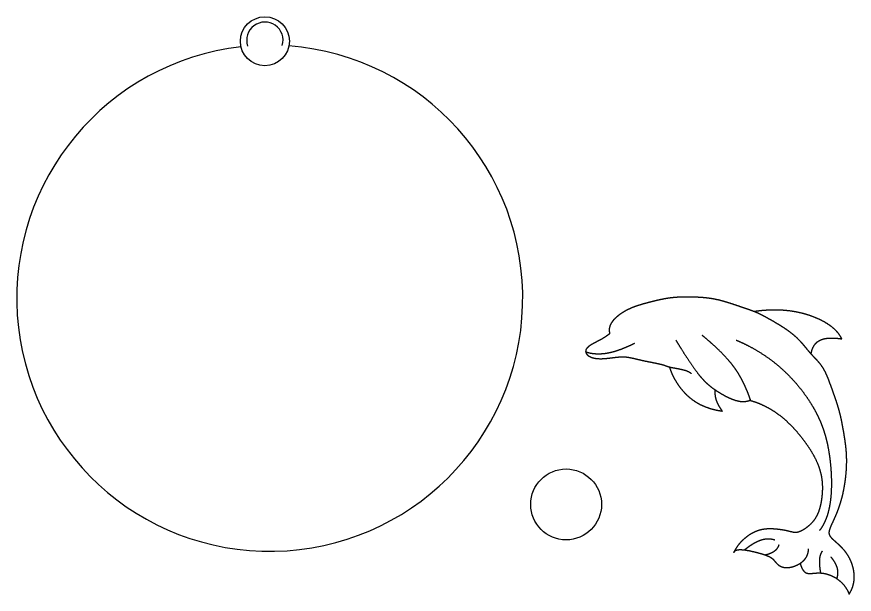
# Model space of a CAD drawing. Header units: millimetres. Extents: x 0 to 63, y 0 to 85.
# Drawn here: x 3.6 to 63, y 44 to 85 of the extents above; entities that cross this region are included whole.
import ezdxf

# ---------------------------------------------------------------- set-up
doc = ezdxf.new("R2010")
doc.units = ezdxf.units.MM
doc.header["$MEASUREMENT"] = 0
doc.layers.add('saisyu v3_Sketch2', color=7, linetype='Continuous')

msp = doc.modelspace()

# ---------------------------------------------------------------- linework, layer by layer
at = {"layer": 'saisyu v3_Sketch2'}
for centre, radius in [((21.195, 83.273), 1.738), ((42.582, 50.395), 2.515)]:
    msp.add_circle(centre, radius, dxfattribs=at)
for centre, radius, start, end in [((21.195, 83.343), 1.293, 343.30542, 198.86153), ((21.541, 65.031), 17.962, 96.51563, 85.65958)]:
    msp.add_arc(centre, radius, start, end, dxfattribs=at)
for points in [[(62.677, 44.019), (62.706, 44.067), (62.763, 44.162), (62.839, 44.308), (62.921, 44.507), (62.993, 44.763), (63.034, 45.025), (63.045, 45.292), (63.026, 45.561), (62.981, 45.83), (62.91, 46.095), (62.815, 46.35), (62.7, 46.592), (62.567, 46.819), (62.418, 47.03), (62.255, 47.225), (62.081, 47.405), (61.904, 47.571), (61.728, 47.727), (61.567, 47.871), (61.43, 48.006), (61.328, 48.135), (61.27, 48.264), (61.255, 48.403), (61.282, 48.561), (61.346, 48.746), (61.438, 48.961), (61.549, 49.203), (61.67, 49.468), (61.792, 49.75), (61.908, 50.043), (62.014, 50.344), (62.109, 50.652), (62.193, 50.967), (62.265, 51.288), (62.329, 51.616), (62.383, 51.95), (62.429, 52.29), (62.465, 52.633), (62.49, 52.976), (62.502, 53.317), (62.502, 53.652), (62.489, 53.981), (62.464, 54.302), (62.43, 54.614), (62.388, 54.918), (62.342, 55.215), (62.293, 55.506), (62.243, 55.794), (62.19, 56.08), (62.133, 56.367), (62.07, 56.656), (61.998, 56.949), (61.915, 57.247), (61.823, 57.549), (61.722, 57.853), (61.615, 58.159), (61.506, 58.463), (61.398, 58.761), (61.292, 59.05), (61.186, 59.328), (61.079, 59.59), (60.964, 59.834), (60.84, 60.06), (60.702, 60.267), (60.55, 60.458), (60.39, 60.636), (60.225, 60.808), (60.062, 60.978), (59.905, 61.152), (59.752, 61.333), (59.601, 61.521), (59.443, 61.715), (59.271, 61.914), (59.079, 62.115), (58.864, 62.315), (58.628, 62.513), (58.373, 62.705), (58.105, 62.891), (57.831, 63.067), (57.559, 63.233), (57.297, 63.385), (57.053, 63.522), (56.832, 63.644), (56.635, 63.75), (56.46, 63.841), (56.297, 63.922), (56.133, 63.997), (55.955, 64.071), (55.752, 64.148), (55.522, 64.23), (55.268, 64.318), (54.996, 64.411), (54.715, 64.506), (54.431, 64.602), (54.146, 64.696), (53.862, 64.784), (53.575, 64.863), (53.285, 64.933), (52.988, 64.99), (52.686, 65.035), (52.379, 65.068), (52.07, 65.091), (51.763, 65.106), (51.461, 65.115), (51.166, 65.118), (50.878, 65.116), (50.596, 65.106), (50.316, 65.088), (50.036, 65.059), (49.753, 65.02), (49.467, 64.968), (49.179, 64.908), (48.891, 64.84), (48.607, 64.769), (48.33, 64.696), (48.061, 64.623), (47.802, 64.547), (47.551, 64.467), (47.306, 64.377), (47.067, 64.275), (46.835, 64.158), (46.61, 64.027), (46.4, 63.885), (46.208, 63.736), (46.04, 63.584), (45.9, 63.433), (45.791, 63.283), (45.711, 63.133), (45.66, 62.984), (45.636, 62.832), (45.639, 62.708), (45.653, 62.614), (45.668, 62.551), (45.677, 62.519)], [(62.159, 62.147), (62.133, 62.202), (62.075, 62.309), (61.974, 62.466), (61.812, 62.67), (61.559, 62.914), (61.257, 63.145), (60.907, 63.362), (60.512, 63.562), (60.078, 63.741), (59.613, 63.895), (59.123, 64.02), (58.616, 64.114), (58.095, 64.174), (57.564, 64.2), (57.026, 64.194), (56.59, 64.164), (56.261, 64.127), (56.04, 64.097), (55.929, 64.08)], [(45.677, 62.519), (45.646, 62.493), (45.584, 62.442), (45.486, 62.366), (45.343, 62.268), (45.148, 62.15), (44.939, 62.035), (44.72, 61.923), (44.503, 61.811), (44.3, 61.695), (44.13, 61.572), (44.009, 61.44), (43.953, 61.298), (43.97, 61.153), (44.062, 61.013), (44.224, 60.893), (44.445, 60.802), (44.714, 60.748), (45.014, 60.732), (45.329, 60.746), (45.645, 60.781), (45.95, 60.822), (46.233, 60.857), (46.493, 60.877), (46.732, 60.875), (46.96, 60.851), (47.19, 60.807), (47.435, 60.75), (47.704, 60.685), (47.997, 60.619), (48.307, 60.553), (48.617, 60.492), (48.908, 60.435), (49.163, 60.381), (49.372, 60.332), (49.532, 60.285), (49.657, 60.24), (49.771, 60.199), (49.896, 60.16), (50.05, 60.124), (50.236, 60.087), (50.446, 60.05), (50.665, 60.009), (50.877, 59.962), (51.07, 59.907), (51.236, 59.844), (51.343, 59.786), (51.408, 59.739), (51.445, 59.706), (51.462, 59.688)], [(50.379, 62.043), (50.451, 61.925), (50.594, 61.694), (50.8, 61.363), (51.059, 60.957), (51.356, 60.504), (51.629, 60.109), (51.877, 59.768), (52.105, 59.479), (52.317, 59.236), (52.522, 59.029), (52.729, 58.847), (52.949, 58.676), (53.189, 58.507), (53.452, 58.337), (53.736, 58.168), (54.034, 58.01), (54.336, 57.873), (54.634, 57.769), (54.92, 57.705), (55.191, 57.687), (55.395, 57.711), (55.539, 57.749), (55.632, 57.785), (55.678, 57.804)], [(55.678, 57.804), (55.659, 57.859), (55.621, 57.967), (55.561, 58.131), (55.476, 58.35), (55.36, 58.626), (55.235, 58.904), (55.096, 59.185), (54.942, 59.47), (54.768, 59.761), (54.568, 60.058), (54.339, 60.363), (54.076, 60.678), (53.779, 61.002), (53.447, 61.336), (53.08, 61.679), (52.76, 61.962), (52.505, 62.177), (52.329, 62.323), (52.239, 62.397)], [(54.665, 62.057), (54.792, 62.003), (55.045, 61.891), (55.414, 61.716), (55.89, 61.466), (56.456, 61.127), (56.993, 60.762), (57.499, 60.373), (57.975, 59.961), (58.419, 59.53), (58.83, 59.086), (59.208, 58.634), (59.551, 58.18), (59.859, 57.729), (60.133, 57.282), (60.374, 56.84), (60.583, 56.4), (60.764, 55.958), (60.919, 55.507), (61.05, 55.043), (61.161, 54.56), (61.252, 54.055), (61.324, 53.526), (61.378, 52.973), (61.411, 52.405), (61.422, 51.83), (61.406, 51.26), (61.359, 50.71), (61.278, 50.19), (61.161, 49.708), (61.006, 49.271), (60.852, 48.958), (60.719, 48.744), (60.623, 48.61), (60.573, 48.546)], [(59.975, 61.076), (59.984, 61.132), (60.005, 61.24), (60.047, 61.393), (60.121, 61.579), (60.246, 61.778), (60.408, 61.941), (60.609, 62.066), (60.849, 62.152), (61.127, 62.2), (61.438, 62.215), (61.712, 62.202), (61.93, 62.18), (62.082, 62.159), (62.159, 62.147)], [(47.439, 61.82), (47.377, 61.79), (47.256, 61.731), (47.076, 61.647), (46.843, 61.544), (46.561, 61.429), (46.291, 61.33), (46.031, 61.246), (45.783, 61.179), (45.545, 61.127), (45.319, 61.091), (45.102, 61.07), (44.894, 61.062), (44.695, 61.068), (44.504, 61.086), (44.32, 61.114), (44.178, 61.146), (44.075, 61.174), (44.007, 61.195), (43.974, 61.206)], [(49.908, 60.159), (49.926, 60.103), (49.965, 59.989), (50.028, 59.819), (50.125, 59.595), (50.265, 59.316), (50.427, 59.041), (50.611, 58.771), (50.817, 58.508), (51.045, 58.256), (51.297, 58.019), (51.572, 57.801), (51.87, 57.606), (52.189, 57.436), (52.53, 57.292), (52.891, 57.174), (53.196, 57.1), (53.433, 57.055), (53.595, 57.03), (53.677, 57.019)], [(53.677, 57.019), (53.654, 57.051), (53.609, 57.113), (53.546, 57.207), (53.469, 57.331), (53.384, 57.485), (53.312, 57.637), (53.254, 57.788), (53.211, 57.937), (53.183, 58.085), (53.167, 58.231), (53.165, 58.347), (53.169, 58.433), (53.174, 58.491), (53.177, 58.519)], [(55.568, 57.804), (55.648, 57.782), (55.806, 57.735), (56.04, 57.659), (56.342, 57.543), (56.706, 57.377), (57.057, 57.188), (57.394, 56.978), (57.717, 56.747), (58.029, 56.496), (58.328, 56.225), (58.617, 55.937), (58.897, 55.633), (59.167, 55.314), (59.428, 54.984), (59.676, 54.642), (59.911, 54.292), (60.125, 53.935), (60.316, 53.572), (60.477, 53.204), (60.605, 52.834), (60.697, 52.462), (60.754, 52.092), (60.779, 51.725), (60.776, 51.365), (60.752, 51.014), (60.708, 50.674), (60.647, 50.348), (60.566, 50.037), (60.459, 49.742), (60.318, 49.466), (60.142, 49.209), (59.931, 48.976), (59.697, 48.774), (59.46, 48.609), (59.239, 48.488), (59.049, 48.416), (58.889, 48.39), (58.743, 48.403), (58.585, 48.44), (58.395, 48.49), (58.164, 48.542), (57.899, 48.59), (57.613, 48.629), (57.32, 48.655), (57.031, 48.664), (56.751, 48.651), (56.479, 48.611), (56.216, 48.541), (55.959, 48.44), (55.711, 48.31), (55.475, 48.156), (55.254, 47.983), (55.052, 47.797), (54.873, 47.603), (54.718, 47.404), (54.615, 47.241), (54.549, 47.117), (54.51, 47.034), (54.491, 46.992)], [(57.394, 47.863), (57.357, 47.875), (57.282, 47.896), (57.169, 47.921), (57.015, 47.94), (56.816, 47.938), (56.612, 47.91), (56.401, 47.854), (56.183, 47.768), (55.958, 47.654), (55.728, 47.515), (55.54, 47.386), (55.397, 47.279), (55.3, 47.204), (55.252, 47.165)], [(54.491, 46.992), (54.499, 47.014), (54.519, 47.055), (54.565, 47.108), (54.657, 47.158), (54.821, 47.19), (55.032, 47.191), (55.284, 47.165), (55.566, 47.117), (55.861, 47.052), (56.153, 46.979), (56.428, 46.902), (56.671, 46.826), (56.874, 46.753), (57.037, 46.679), (57.166, 46.599), (57.272, 46.507), (57.366, 46.4), (57.463, 46.281), (57.575, 46.159), (57.711, 46.048), (57.879, 45.961), (58.079, 45.911), (58.308, 45.902), (58.555, 45.935), (58.807, 46.008), (59.05, 46.115), (59.272, 46.252), (59.461, 46.413), (59.611, 46.594), (59.719, 46.794), (59.77, 46.968), (59.788, 47.107), (59.791, 47.202), (59.79, 47.251)], [(57.677, 47.519), (57.669, 47.497), (57.654, 47.454), (57.628, 47.392), (57.586, 47.313), (57.523, 47.221), (57.448, 47.137), (57.36, 47.061), (57.258, 46.994), (57.143, 46.935), (57.016, 46.884), (56.906, 46.849), (56.819, 46.825), (56.759, 46.811), (56.729, 46.804)], [(60.758, 47.071), (60.745, 47.054), (60.721, 47.02), (60.687, 46.965), (60.648, 46.883), (60.609, 46.767), (60.581, 46.637), (60.564, 46.49), (60.559, 46.327), (60.565, 46.149), (60.581, 45.957), (60.601, 45.793), (60.619, 45.664), (60.634, 45.577), (60.641, 45.532)], [(61.371, 46.67), (61.397, 46.639), (61.447, 46.575), (61.518, 46.48), (61.604, 46.354), (61.694, 46.197), (61.766, 46.042), (61.819, 45.887), (61.851, 45.734), (61.864, 45.582), (61.858, 45.431), (61.839, 45.311), (61.818, 45.221), (61.801, 45.161), (61.792, 45.132)], [(59.201, 46.215), (59.215, 46.161), (59.243, 46.059), (59.29, 45.921), (59.363, 45.769), (59.469, 45.63), (59.591, 45.54), (59.731, 45.496), (59.888, 45.488), (60.064, 45.502), (60.26, 45.523), (60.473, 45.537), (60.704, 45.53), (60.945, 45.496), (61.193, 45.431), (61.438, 45.336), (61.675, 45.214), (61.898, 45.066), (62.1, 44.895), (62.281, 44.705), (62.439, 44.496), (62.546, 44.314), (62.615, 44.17), (62.657, 44.07), (62.677, 44.019)]]:
    msp.add_open_spline(points, degree=5, dxfattribs=at)

doc.saveas('drawing.dxf')
